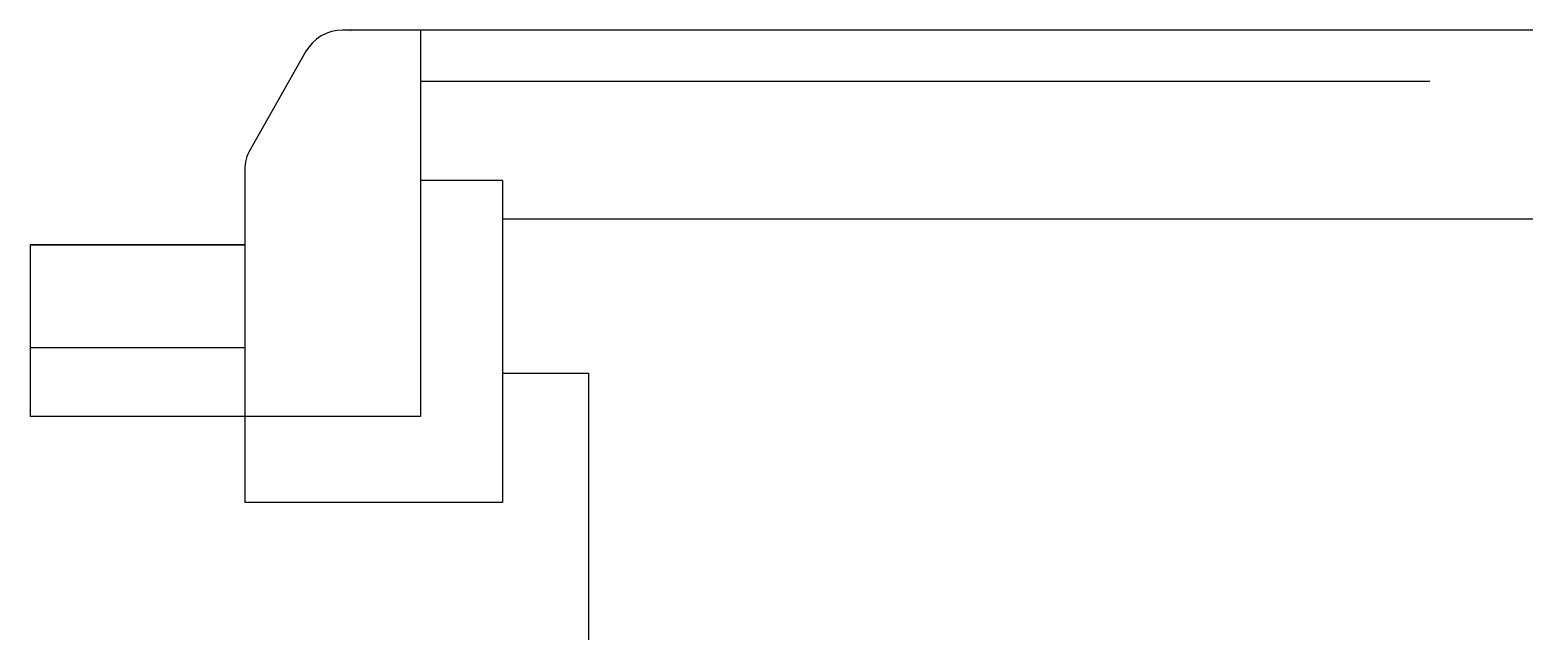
# Model space of a CAD drawing. Header units: millimetres. Extents: x -5615 to 11854, y -4751 to 15404.
# Drawn here: x 8344.1 to 8519.1, y 3338.8 to 3409.8 of the extents above; entities that cross this region are included whole.
import ezdxf

# ---------------------------------------------------------------- set-up
doc = ezdxf.new("R2010")
doc.units = ezdxf.units.MM
doc.header["$LTSCALE"] = 0.25
doc.header["$MEASUREMENT"] = 0
doc.layers.add('次轮廓线', color=7, linetype='Continuous')

# ---------------------------------------------------------------- blocks, each defined once
blk = doc.blocks.new('cs2')
for p, q in [((4730.5877, 1071.789), (4730.1362, 1071.789)), ((4730.5877, 1071.789), (4730.5877, 1069.539)), ((4729.9188, 1071.6624), (4729.5975, 1071.0964)), ((4729.565, 1070.973), (4729.565, 1069.039)), ((4730.5877, 1069.539), (4729.565, 1069.539))]:
    blk.add_line(p, q)
for centre, start, end in [((4730.1362, 1071.539), 90, 150.42004), ((4729.815, 1070.973), 150.42004, 180)]:
    blk.add_arc(centre, 0.25, start, end)
blk.add_point((4730.1798, 1071.789))

msp = doc.modelspace()

# ---------------------------------------------------------------- linework, layer by layer
for p, q in [((8519.11, 3409.78), (8389.56, 3409.78)), ((8507.11, 3403.78), (8389.56, 3403.78)), ((8519.11, 3387.78), (8399.11, 3387.78))]:
    msp.add_line(p, q)
at = {"layer": '次轮廓线'}
for p, q in [((8399.11, 3392.27), (8389.56, 3392.27)), ((8399.11, 3392.27), (8399.11, 3354.78)), ((8369.11, 3384.78), (8344.11, 3384.78)), ((8344.11, 3384.78), (8344.11, 3381.78)), ((8344.11, 3384.78), (8344.11, 3380.78)), ((8344.11, 3384.78), (8344.11, 3372.78)), ((8344.11, 3384.78), (8369.11, 3384.78)), ((8369.11, 3384.78), (8369.11, 3358.78)), ((8369.11, 3384.78), (8369.11, 3384.78)), ((8344.11, 3380.78), (8344.11, 3376.78)), ((8344.11, 3376.78), (8344.11, 3365.78)), ((8369.11, 3372.78), (8344.11, 3372.78)), ((8344.11, 3372.78), (8344.11, 3364.78)), ((8369.11, 3372.78), (8369.11, 3372.78)), ((8369.11, 3372.78), (8369.11, 3372.78)), ((8344.11, 3368.78), (8344.11, 3364.78)), ((8399.11, 3369.84), (8409.13, 3369.84)), ((8409.13, 3369.84), (8409.13, 3338.78)), ((8369.11, 3364.78), (8344.11, 3364.78)), ((8369.03, 3364.18), (8369.03, 3364.18)), ((8369.11, 3362.78), (8369.11, 3362.78)), ((8369.11, 3362.78), (8369.11, 3362.78)), ((8399.11, 3354.78), (8369.11, 3354.78))]:
    msp.add_line(p, q, dxfattribs=at)

# ---------------------------------------------------------------- block references
at = {"layer": '次轮廓线', "xscale": 20, "yscale": 20, "zscale": 20}
msp.add_blockref('cs2', (-86222.19, -18026), dxfattribs=at)

doc.saveas('drawing.dxf')
